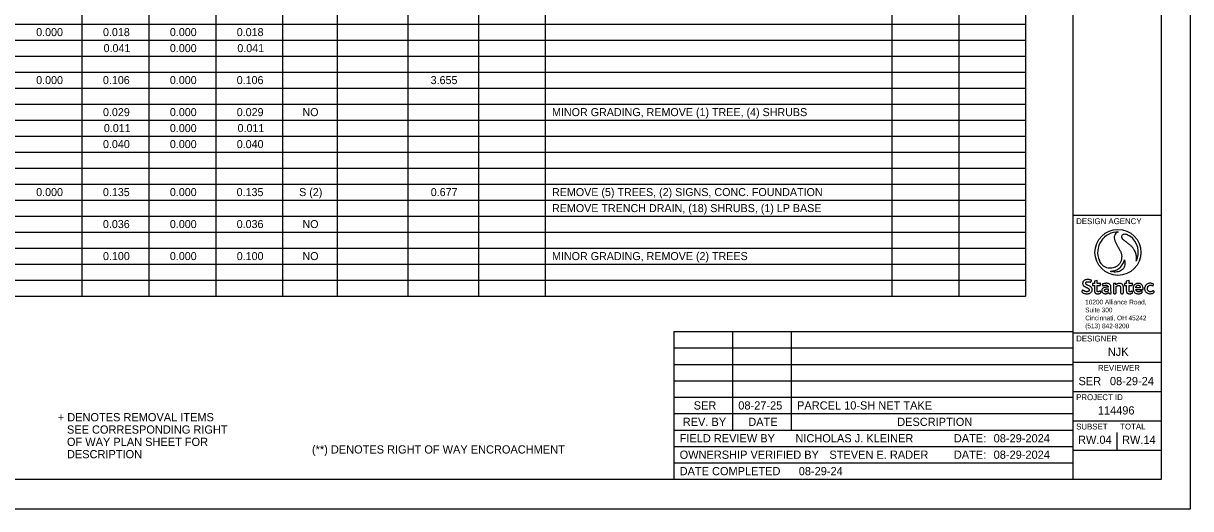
# Model space of a CAD drawing. Extents: x 0 to 34, y 0 to 22.
# Drawn here: x 14.12 to 34, y 0 to 8.27 of the extents above; entities that cross this region are included whole.
import ezdxf

# ---------------------------------------------------------------- set-up
doc = ezdxf.new("R2010")
doc.units = 0
for name, color, linetype in [('SH_Border', 7, 'Continuous'), ('SH_Cut_Line', 7, 'Continuous'), ('SH_Data', 7, 'Continuous'), ('SH_Text', 7, 'Continuous')]:
    doc.layers.add(name, color=color, linetype=linetype)

msp = doc.modelspace()

# ---------------------------------------------------------------- linework, layer by layer
at = {"layer": 'SH_Border'}
for p, q in [((32, 0.5), (32, 21.5)), ((32, 5), (33.5, 5)), ((32, 3), (33.5, 3)), ((32, 2.5), (33.5, 2.5)), ((32, 2), (33.5, 2)), ((32, 1.5), (33.5, 1.5)), ((32, 1), (33.5, 1))]:
    msp.add_line(p, q, dxfattribs=at)
msp.add_lwpolyline([(1.5, 21.5), (33.5, 21.5), (33.5, 0.5), (1.5, 0.5)], close=True, dxfattribs=at)
at = {"layer": 'SH_Cut_Line'}
msp.add_lwpolyline([(0, 0), (34, 0), (34, 22), (0, 22)], close=True, dxfattribs=at)
at = {"layer": 'SH_Data'}
for p, q in [((15.117, 19.743), (15.117, 3.624)), ((16.256, 19.743), (16.256, 3.624)), ((17.395, 19.743), (17.395, 3.624)), ((18.534, 19.743), (18.534, 3.624)), ((19.464, 19.743), (19.464, 3.624)), ((21.87, 19.743), (21.87, 3.624)), ((23.008, 19.743), (23.008, 3.624)), ((28.911, 19.743), (28.911, 3.624)), ((31.188, 19.743), (31.188, 3.624)), ((20.667, 19.454), (20.667, 3.624)), ((30.05, 19.454), (30.05, 3.624)), ((1.5, 8.259), (31.188, 8.259)), ((1.5, 7.987), (31.188, 7.987)), ((1.5, 7.714), (31.188, 7.714)), ((1.5, 7.441), (31.188, 7.441)), ((1.5, 7.169), (31.188, 7.169)), ((1.5, 6.896), (31.188, 6.896)), ((1.5, 6.623), (31.188, 6.623)), ((1.5, 6.351), (31.188, 6.351)), ((1.5, 6.078), (31.188, 6.078)), ((1.5, 5.805), (31.188, 5.805)), ((1.5, 5.533), (31.188, 5.533)), ((1.5, 5.26), (31.188, 5.26)), ((1.5, 4.987), (31.188, 4.987)), ((1.5, 4.715), (31.188, 4.715)), ((1.5, 4.442), (31.188, 4.442)), ((1.5, 4.169), (31.188, 4.169)), ((32.75, 4), (32.75, 4)), ((1.5, 3.897), (31.188, 3.897)), ((1.5, 3.624), (31.188, 3.624)), ((32.75, 1), (32.75, 1.3))]:
    msp.add_line(p, q, dxfattribs=at)
at = {"layer": 'SH_Text'}
for p, q in [((32.302, 3.858), (32.314, 3.892)), ((32.362, 3.836), (32.331, 3.836)), ((32.331, 3.836), (32.331, 3.803)), ((32.331, 3.803), (32.362, 3.803)), ((32.409, 3.889), (32.362, 3.876)), ((32.362, 3.876), (32.362, 3.836)), ((32.409, 3.836), (32.409, 3.889)), ((32.472, 3.836), (32.409, 3.836)), ((32.409, 3.719), (32.409, 3.803)), ((32.409, 3.803), (32.46, 3.803)), ((32.46, 3.803), (32.472, 3.836)), ((32.492, 3.825), (32.506, 3.797)), ((32.725, 3.837), (32.684, 3.837)), ((32.684, 3.837), (32.684, 3.684)), ((32.728, 3.817), (32.725, 3.837)), ((32.731, 3.684), (32.731, 3.785)), ((32.903, 3.836), (32.873, 3.836)), ((32.873, 3.836), (32.873, 3.803)), ((32.873, 3.803), (32.904, 3.803)), ((32.951, 3.889), (32.903, 3.876)), ((32.903, 3.876), (32.903, 3.836)), ((32.95, 3.719), (32.951, 3.803)), ((32.951, 3.836), (32.951, 3.889)), ((33.013, 3.836), (32.951, 3.836)), ((32.951, 3.803), (33.002, 3.803)), ((33.002, 3.803), (33.013, 3.836)), ((33.359, 3.796), (33.37, 3.827)), ((32.596, 3.747), (32.596, 3.709)), ((33.141, 3.765), (33.068, 3.765)), ((33.068, 3.736), (33.19, 3.736)), ((25.197, 3.02), (25.197, 0.5)), ((25.197, 3.02), (32, 3.02)), ((26.197, 3.02), (26.197, 1.34)), ((27.197, 3.02), (27.197, 1.34)), ((25.197, 2.74), (32, 2.74)), ((25.197, 2.46), (32, 2.46)), ((25.197, 2.18), (32, 2.18)), ((25.197, 1.9), (32, 1.9)), ((25.197, 1.62), (32, 1.62)), ((25.197, 1.34), (32, 1.34)), ((25.197, 1.06), (32, 1.06)), ((25.197, 0.78), (32, 0.78)), ((32, 0.5), (32, 0.5))]:
    msp.add_line(p, q, dxfattribs=at)
for points in [[(32.769, 4.715), (32.769, 4.715)], [(32.968, 4.647), (32.968, 4.647)]]:
    msp.add_lwpolyline(points, dxfattribs=at)
msp.add_circle((32.762, 4.369), 0.392, dxfattribs=at)
for start, end in [(88.7666, 203.6845), (88.7601, 88.7666), (333.7815, 53.4326), (247.1184, 251.458)]:
    msp.add_arc((32.762, 4.369), 0.346, start, end, dxfattribs=at)
for points, degree in [([(32.769, 4.715), (32.761, 4.713), (32.741, 4.709), (32.715, 4.683), (32.696, 4.64), (32.699, 4.591), (32.716, 4.545), (32.742, 4.499), (32.768, 4.449), (32.798, 4.402), (32.819, 4.354), (32.828, 4.302), (32.822, 4.249), (32.807, 4.202), (32.777, 4.158), (32.739, 4.127), (32.698, 4.109), (32.661, 4.097), (32.62, 4.097), (32.575, 4.104), (32.53, 4.124), (32.482, 4.165), (32.459, 4.205), (32.445, 4.23)], 3), ([(32.769, 4.715), (32.769, 4.715), (32.769, 4.715), (32.769, 4.715)], 2), ([(33.072, 4.216), (33.075, 4.228), (33.08, 4.251), (33.079, 4.288), (33.076, 4.32), (33.066, 4.35), (33.055, 4.384), (33.036, 4.422), (33.008, 4.457), (32.971, 4.494), (32.926, 4.527), (32.879, 4.565), (32.841, 4.593), (32.828, 4.627), (32.828, 4.652), (32.841, 4.669), (32.857, 4.681), (32.879, 4.683), (32.905, 4.678), (32.936, 4.665), (32.957, 4.653), (32.968, 4.647)], 3), ([(32.627, 4.05), (32.636, 4.049), (32.656, 4.048), (32.69, 4.054), (32.728, 4.063), (32.763, 4.083), (32.795, 4.106), (32.824, 4.137), (32.849, 4.173), (32.865, 4.21), (32.869, 4.232), (32.872, 4.242)], 3), ([(32.872, 4.242), (32.874, 4.234), (32.881, 4.211), (32.882, 4.174), (32.876, 4.133), (32.855, 4.096), (32.827, 4.062), (32.786, 4.043), (32.742, 4.033), (32.697, 4.032), (32.666, 4.038), (32.652, 4.041)], 3), ([(32.314, 3.892), (32.312, 3.893), (32.302, 3.898), (32.284, 3.902), (32.262, 3.905), (32.242, 3.906), (32.225, 3.904), (32.209, 3.901), (32.193, 3.895), (32.179, 3.885), (32.168, 3.871), (32.162, 3.857), (32.16, 3.844), (32.161, 3.832), (32.163, 3.821), (32.168, 3.811), (32.174, 3.803), (32.181, 3.795), (32.19, 3.788), (32.201, 3.782), (32.214, 3.775), (32.229, 3.768), (32.244, 3.762), (32.256, 3.755), (32.266, 3.748), (32.272, 3.74), (32.274, 3.731), (32.274, 3.723), (32.27, 3.714), (32.263, 3.706), (32.25, 3.7), (32.236, 3.698), (32.219, 3.699), (32.205, 3.702), (32.194, 3.708), (32.184, 3.712), (32.178, 3.718), (32.172, 3.72), (32.166, 3.722), (32.161, 3.722), (32.155, 3.72), (32.15, 3.716), (32.146, 3.709), (32.146, 3.703), (32.147, 3.696), (32.152, 3.689), (32.162, 3.679), (32.181, 3.67), (32.203, 3.664), (32.226, 3.663), (32.245, 3.663), (32.262, 3.665), (32.277, 3.67), (32.293, 3.677), (32.308, 3.689), (32.319, 3.703), (32.324, 3.72), (32.325, 3.736), (32.323, 3.75), (32.317, 3.761), (32.311, 3.773), (32.299, 3.782), (32.286, 3.791), (32.271, 3.798), (32.255, 3.805), (32.239, 3.812), (32.225, 3.82), (32.216, 3.828), (32.212, 3.837), (32.211, 3.845), (32.213, 3.853), (32.219, 3.86), (32.226, 3.865), (32.236, 3.869), (32.248, 3.869), (32.26, 3.869), (32.271, 3.867), (32.282, 3.865), (32.293, 3.862), (32.299, 3.859), (32.302, 3.858)], 3), ([(32.362, 3.803), (32.362, 3.773), (32.362, 3.742), (32.362, 3.707), (32.364, 3.698), (32.367, 3.687), (32.373, 3.679), (32.38, 3.673), (32.387, 3.668), (32.398, 3.664), (32.413, 3.663), (32.429, 3.663), (32.445, 3.665), (32.457, 3.672), (32.466, 3.679), (32.47, 3.687), (32.471, 3.694), (32.469, 3.7), (32.466, 3.704), (32.462, 3.706), (32.458, 3.707), (32.453, 3.707), (32.448, 3.706), (32.444, 3.702), (32.439, 3.699), (32.433, 3.696), (32.427, 3.694), (32.42, 3.695), (32.415, 3.698), (32.41, 3.702), (32.408, 3.71), (32.408, 3.715), (32.409, 3.719)], 3), ([(32.601, 3.685), (32.601, 3.684), (32.601, 3.68), (32.605, 3.674), (32.611, 3.667), (32.621, 3.663), (32.632, 3.663), (32.642, 3.665), (32.646, 3.673), (32.646, 3.681), (32.644, 3.692), (32.641, 3.721), (32.643, 3.752), (32.643, 3.785), (32.639, 3.802), (32.63, 3.816), (32.62, 3.827), (32.604, 3.836), (32.584, 3.841), (32.56, 3.842), (32.536, 3.84), (32.513, 3.835), (32.498, 3.828), (32.492, 3.825)], 3), ([(32.506, 3.797), (32.508, 3.798), (32.515, 3.802), (32.526, 3.805), (32.539, 3.808), (32.551, 3.809), (32.564, 3.809), (32.576, 3.805), (32.586, 3.799), (32.593, 3.791), (32.596, 3.782), (32.596, 3.777), (32.596, 3.775)], 3), ([(32.731, 3.785), (32.732, 3.786), (32.736, 3.789), (32.743, 3.793), (32.754, 3.8), (32.766, 3.804), (32.78, 3.804), (32.792, 3.8), (32.801, 3.791), (32.806, 3.78), (32.808, 3.765), (32.807, 3.744), (32.808, 3.716), (32.806, 3.693), (32.807, 3.677), (32.813, 3.669), (32.822, 3.663), (32.833, 3.663), (32.844, 3.665), (32.853, 3.672), (32.855, 3.684), (32.853, 3.707), (32.854, 3.734), (32.854, 3.764), (32.855, 3.783), (32.852, 3.8), (32.847, 3.811), (32.839, 3.823), (32.825, 3.833), (32.809, 3.841), (32.79, 3.841), (32.772, 3.84), (32.757, 3.835), (32.743, 3.829), (32.734, 3.821), (32.729, 3.818), (32.728, 3.817)], 3), ([(32.904, 3.803), (32.904, 3.773), (32.903, 3.742), (32.904, 3.707), (32.905, 3.698), (32.909, 3.687), (32.915, 3.679), (32.922, 3.673), (32.929, 3.668), (32.94, 3.664), (32.955, 3.663), (32.971, 3.663), (32.987, 3.665), (32.999, 3.672), (33.008, 3.679), (33.012, 3.687), (33.012, 3.694), (33.011, 3.7), (33.008, 3.704), (33.004, 3.706), (33, 3.707), (32.995, 3.707), (32.99, 3.706), (32.986, 3.702), (32.981, 3.699), (32.975, 3.696), (32.969, 3.694), (32.962, 3.695), (32.957, 3.698), (32.952, 3.702), (32.95, 3.71), (32.95, 3.715), (32.95, 3.719)], 3), ([(33.19, 3.736), (33.19, 3.74), (33.19, 3.752), (33.188, 3.771), (33.183, 3.792), (33.173, 3.808), (33.162, 3.822), (33.147, 3.832), (33.129, 3.839), (33.108, 3.841), (33.088, 3.84), (33.069, 3.834), (33.052, 3.825), (33.038, 3.811), (33.028, 3.795), (33.023, 3.777), (33.021, 3.758), (33.021, 3.738), (33.025, 3.72), (33.032, 3.702), (33.043, 3.686), (33.06, 3.674), (33.081, 3.664), (33.106, 3.663), (33.128, 3.663), (33.147, 3.667), (33.162, 3.674), (33.173, 3.684), (33.177, 3.694), (33.175, 3.702), (33.171, 3.709), (33.164, 3.711), (33.158, 3.711), (33.151, 3.709), (33.142, 3.704), (33.132, 3.697), (33.119, 3.695), (33.108, 3.694), (33.096, 3.697), (33.087, 3.704), (33.078, 3.711), (33.072, 3.721), (33.069, 3.73), (33.068, 3.734), (33.068, 3.736)], 3), ([(33.068, 3.765), (33.068, 3.767), (33.068, 3.77), (33.068, 3.778), (33.071, 3.787), (33.076, 3.796), (33.085, 3.804), (33.097, 3.809), (33.11, 3.809), (33.123, 3.805), (33.133, 3.799), (33.138, 3.787), (33.14, 3.776), (33.141, 3.769), (33.141, 3.765)], 3), ([(33.37, 3.827), (33.366, 3.83), (33.356, 3.835), (33.337, 3.84), (33.312, 3.843), (33.287, 3.84), (33.262, 3.832), (33.242, 3.818), (33.227, 3.8), (33.218, 3.778), (33.215, 3.755), (33.216, 3.73), (33.225, 3.709), (33.237, 3.692), (33.254, 3.678), (33.277, 3.667), (33.304, 3.663), (33.329, 3.664), (33.35, 3.67), (33.366, 3.677), (33.377, 3.687), (33.377, 3.697), (33.377, 3.705), (33.372, 3.709), (33.367, 3.712), (33.361, 3.712), (33.354, 3.711), (33.347, 3.705), (33.337, 3.701), (33.327, 3.697), (33.314, 3.696), (33.299, 3.697), (33.285, 3.704), (33.275, 3.715), (33.266, 3.728), (33.264, 3.743), (33.262, 3.757), (33.266, 3.772), (33.271, 3.785), (33.28, 3.796), (33.291, 3.804), (33.304, 3.809), (33.319, 3.81), (33.334, 3.809), (33.348, 3.804), (33.356, 3.799), (33.359, 3.796)], 3), ([(32.596, 3.775), (32.593, 3.775), (32.583, 3.775), (32.566, 3.774), (32.545, 3.773), (32.526, 3.769), (32.508, 3.761), (32.492, 3.748), (32.485, 3.729), (32.486, 3.711), (32.489, 3.696), (32.498, 3.683), (32.512, 3.671), (32.531, 3.664), (32.551, 3.663), (32.57, 3.666), (32.584, 3.671), (32.594, 3.678), (32.598, 3.683), (32.601, 3.685)], 3), ([(32.596, 3.709), (32.595, 3.708), (32.591, 3.705), (32.583, 3.7), (32.571, 3.696), (32.559, 3.695), (32.549, 3.698), (32.541, 3.702), (32.537, 3.708), (32.533, 3.715), (32.533, 3.722), (32.534, 3.729), (32.539, 3.736), (32.546, 3.74), (32.555, 3.744), (32.566, 3.746), (32.578, 3.746), (32.589, 3.747), (32.594, 3.747), (32.596, 3.747)], 3), ([(32.684, 3.684), (32.685, 3.682), (32.686, 3.677), (32.689, 3.67), (32.698, 3.663), (32.71, 3.663), (32.722, 3.664), (32.729, 3.672), (32.731, 3.679), (32.731, 3.682), (32.731, 3.684)], 3)]:
    msp.add_open_spline(points, degree=degree, dxfattribs=at)

# ---------------------------------------------------------------- texts
at = {"layer": 'SH_Data'}
for s, height, p in [('DESIGN AGENCY', 0.1, (32.05, 4.85)), ('DESIGNER', 0.1, (32.05, 2.85)), ('NJK', 0.14, (32.589, 2.605)), ('REVIEWER', 0.1, (32.422, 2.35)), ('SER', 0.14, (32.09, 2.105)), ('08-29-24', 0.14, (32.625, 2.105)), ('PROJECT ID', 0.1, (32.05, 1.85)), ('SUBSET', 0.1, (32.05, 1.35)), ('TOTAL', 0.1, (32.8, 1.35)), ('RW.04', 0.14, (32.082, 1.105)), ('RW.14', 0.14, (32.832, 1.105))]:
    msp.add_text(s, height=height, dxfattribs=at).set_placement(p)
at = {"layer": 'SH_Text'}
for s, height, p in [('0.000', 0.1363, (14.338, 8.055)), ('0.018', 0.1363, (15.476, 8.055)), ('0.000', 0.1363, (16.615, 8.055)), ('0.018', 0.1363, (17.754, 8.055)), ('0.041', 0.1363, (15.486, 7.782)), ('0.000', 0.1363, (16.615, 7.782)), ('0.041', 0.1363, (17.764, 7.782)), ('0.000', 0.1363, (14.338, 7.237)), ('0.106', 0.1363, (15.475, 7.237)), ('0.000', 0.1363, (16.615, 7.237)), ('0.106', 0.1363, (17.753, 7.237)), ('3.655', 0.1363, (21.056, 7.237)), ('0.029', 0.1363, (15.476, 6.691)), ('0.000', 0.1363, (16.615, 6.691)), ('0.029', 0.1363, (17.754, 6.691)), ('NO', 0.1363, (18.873, 6.691)), (' MINOR GRADING, REMOVE (1) TREE, (4) SHRUBS', 0.13633, (23.073, 6.691)), ('0.011', 0.1363, (15.491, 6.419)), ('0.000', 0.1363, (16.615, 6.419)), ('0.011', 0.1363, (17.768, 6.419)), ('0.040', 0.1363, (15.476, 6.146)), ('0.000', 0.1363, (16.615, 6.146)), ('0.040', 0.1363, (17.754, 6.146)), ('0.000', 0.1363, (14.338, 5.328)), ('0.135', 0.1363, (15.475, 5.328)), ('0.000', 0.1363, (16.615, 5.328)), ('0.135', 0.1363, (17.752, 5.328)), ('S (2)', 0.1363, (18.817, 5.328)), ('0.677', 0.1363, (21.058, 5.328)), (' REMOVE (5) TREES, (2) SIGNS, CONC. FOUNDATION', 0.13633, (23.073, 5.328)), (' REMOVE TRENCH DRAIN, (18) SHRUBS, (1) LP BASE', 0.13633, (23.073, 5.055)), ('0.036', 0.1363, (15.475, 4.783)), ('0.000', 0.1363, (16.615, 4.783)), ('0.036', 0.1363, (17.753, 4.783)), ('NO', 0.1363, (18.873, 4.783)), ('0.100', 0.1363, (15.476, 4.237)), ('0.000', 0.1363, (16.615, 4.237)), ('0.100', 0.1363, (17.754, 4.237)), ('NO', 0.1363, (18.873, 4.237)), (' MINOR GRADING, REMOVE (2) TREES', 0.13633, (23.073, 4.237)), ('SER', 0.14, (25.536, 1.69)), ('08-27-25', 0.14, (26.296, 1.69)), ('PARCEL 10-SH NET TAKE                  ', 0.14, (27.297, 1.69)), ('+ DENOTES REMOVAL ITEMS', 0.14, (14.706, 1.489)), ('114496', 0.14, (32.419, 1.605)), ('   SEE CORRESPONDING RIGHT', 0.14, (14.706, 1.279)), ('REV. BY', 0.14, (25.35, 1.41)), ('DATE', 0.14, (26.466, 1.41)), ('DESCRIPTION', 0.14, (29.002, 1.41)), ('   OF WAY PLAN SHEET FOR', 0.14, (14.706, 1.069)), ('FIELD REVIEW BY', 0.14, (25.297, 1.13)), ('   NICHOLAS J. KLEINER   ', 0.14, (27.113, 1.13)), ('DATE:', 0.14, (29.967, 1.13)), (' 08-29-2024 ', 0.14, (30.593, 1.13)), ('   DESCRIPTION', 0.14, (14.706, 0.859)), ('(**) DENOTES RIGHT OF WAY ENCROACHMENT', 0.14, (19.035, 0.94)), ('OWNERSHIP VERIFIED BY', 0.14, (25.297, 0.85)), ('STEVEN E. RADER   ', 0.14, (27.848, 0.85)), ('DATE:', 0.14, (29.967, 0.85)), (' 08-29-2024 ', 0.14, (30.593, 0.85)), ('DATE COMPLETED      08-29-24', 0.14, (25.297, 0.57))]:
    msp.add_text(s, height=height, dxfattribs=at).set_placement(p)
for s, height, p in [('Suite 300', 0.0795, (32.204, 3.347)), ('10200 Alliance Road,', 0.07948, (32.204, 3.482)), ('Cincinnati, OH 45242', 0.07948, (32.204, 3.211)), ('(513) 842-8200', 0.07948, (32.204, 3.075))]:
    msp.add_text(s, height=height, rotation=360, dxfattribs=at).set_placement(p)

doc.saveas('drawing.dxf')
